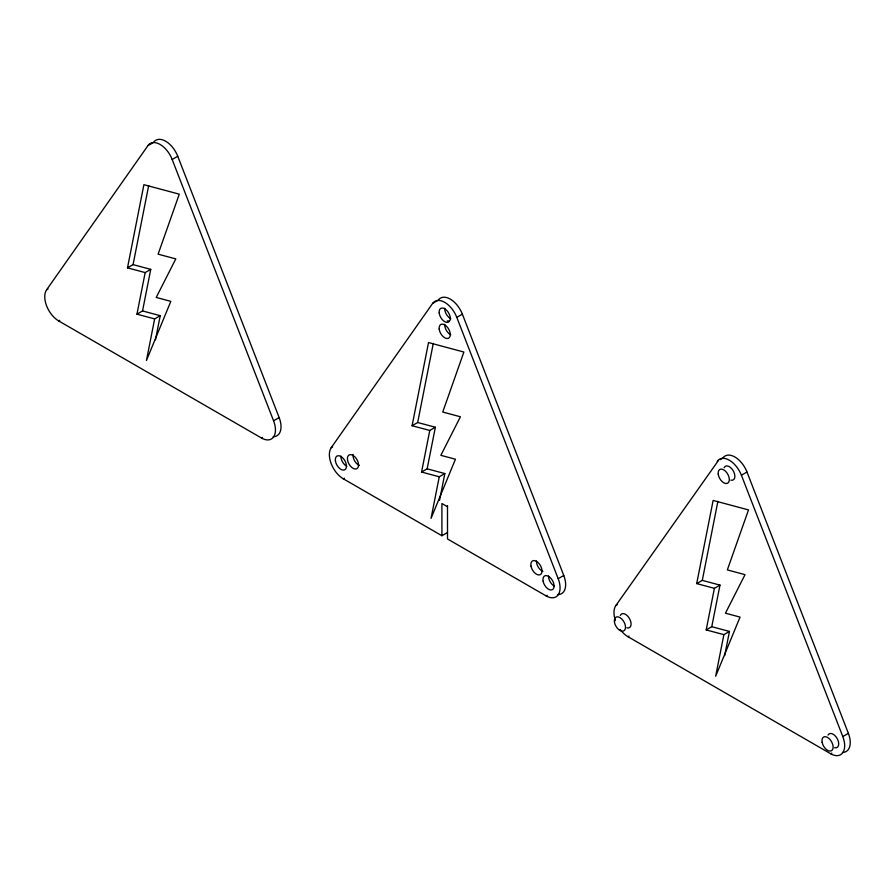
<?xml version="1.0" encoding="UTF-8"?>
<svg xmlns="http://www.w3.org/2000/svg" width="895" height="895" viewBox="0 0 895 895"><rect width="100%" height="100%" fill="white"/><g stroke="black" fill="none" stroke-linecap="round" stroke-linejoin="round"><path stroke-width="1.34" d="M145.169 272.583L136.957 314.167L142.54 310.945L150.752 269.361L145.169 272.583L127.482 267.851L143.905 184.683L179.28 194.17L158.113 254.169L175.8 258.901L156.222 297.442L170.822 301.358L146.444 360.495L154.645 318.911L160.227 315.689L155.462 339.831M127.482 267.851L133.064 264.629L148.671 185.556M429.779 430.461L421.567 472.045L427.15 468.823L435.362 427.239L429.779 430.461L412.092 425.729L428.515 342.561L463.89 352.037L442.734 412.047L460.422 416.779L440.843 455.32L455.443 459.224L431.054 518.362L439.255 476.789L444.837 473.567L439.546 500.383M412.092 425.729L417.674 422.507L433.281 343.434M714.389 588.339L706.189 629.923L711.771 626.701L719.972 585.117L714.389 588.339L696.702 583.596L713.125 500.439L748.5 509.915L727.344 569.914L745.032 574.657L725.453 613.187L740.053 617.102L715.664 676.24L723.876 634.656L729.459 631.434L724.681 655.576M696.702 583.596L702.284 580.374L717.902 501.301M262.537 437.409L261.497 438.013L58.701 320.936A19.735 11.389 60 0 1 46.618 289.79L148.011 145.538L150.808 143.927M447.5 532.514L441.917 535.736L343.311 478.803A19.735 11.389 60 0 1 331.228 447.668L432.632 303.416L434.366 302.409M615.424 620.515A19.735 11.389 60 0 1 615.838 605.546L718.282 460.69M151.154 143.726L153.593 142.316A19.735 11.389 60 0 1 177.758 156.267L279.162 417.596A19.735 11.389 60 0 1 273.221 436.693M148.011 145.538A19.735 11.389 60 0 1 172.176 159.489L177.758 156.267M46.618 289.79L48.017 288.984M58.701 320.936L59.752 320.332M435.071 302.007L438.203 300.194A19.735 11.389 60 0 1 462.368 314.145L563.772 575.474A19.735 11.389 60 0 1 557.842 594.571M261.497 438.013A19.735 11.389 60 0 0 273.579 420.818L279.162 417.596M432.632 303.416A19.735 11.389 60 0 1 456.797 317.367L462.368 314.145M331.228 447.668L332.627 446.862M343.311 478.803L344.362 478.198M720.027 459.683L722.824 458.072A19.735 11.389 60 0 1 746.989 472.023L848.382 733.352A19.735 11.389 60 0 1 842.452 752.438M447.5 505.664L447.5 538.958L546.107 595.891A19.735 11.389 60 0 0 558.189 578.696L563.772 575.474M717.242 461.294A19.735 11.389 60 0 1 741.407 475.245L746.989 472.023M546.107 595.891L547.147 595.287M615.838 605.546L617.237 604.74M620.157 629.465A19.735 11.389 60 0 0 627.921 636.681L628.972 636.076M627.921 636.681L830.717 753.758A19.735 11.389 60 0 0 842.799 736.574L848.382 733.352M830.717 753.758L831.768 753.154M133.064 264.629L150.752 269.361M142.54 310.945L160.227 315.689M136.957 314.167L154.645 318.911M417.674 422.507L435.362 427.239M427.15 468.823L444.837 473.567M421.567 472.045L439.255 476.789M702.284 580.374L719.972 585.117M711.771 626.701L729.459 631.434M706.189 629.923L723.876 634.656M447.5 506.738L441.917 503.516L441.917 535.736M741.407 475.245L842.799 736.574M456.797 317.367L558.189 578.696M172.176 159.489L273.579 420.818M828.065 735.03A7.887 4.553 60 0 1 837.407 738.979A7.887 4.553 60 0 1 834.576 747.717M620.302 615.48A7.887 4.553 60 0 1 629.688 618.926A7.887 4.553 60 0 1 626.858 627.82M724.133 467.727A7.887 4.553 60 0 1 733.452 471.162A7.887 4.553 60 0 1 730.857 480.179M542.896 571.402A7.887 4.553 60 0 1 536.441 561.008M359.376 465.456A7.887 4.553 60 0 1 353.055 454.414M450.789 334.819A7.887 4.553 60 0 1 444.737 324.326M447.231 320.958A7.887 4.553 60 0 1 448.753 321.025M554.408 586.169A7.887 4.553 60 0 1 548.523 576.044M346.734 466.273A7.887 4.553 60 0 1 340.906 456.114M450.789 318.709A7.887 4.553 60 0 1 444.737 308.216M822.136 742.313A7.887 4.553 60 0 0 831.433 750.748A7.887 4.553 60 0 0 829.094 738.576A7.887 4.553 60 0 0 822.136 742.313M614.44 622.014A7.887 4.553 60 0 0 623.558 631.009A7.887 4.553 60 0 0 621.79 619.016A7.887 4.553 60 0 0 614.44 622.014M718.226 474.16A7.887 4.553 60 0 0 727.255 483.356A7.887 4.553 60 0 0 725.733 471.452A7.887 4.553 60 0 0 718.226 474.16M531.026 566.188A7.887 4.553 60 0 0 540.323 574.624A7.887 4.553 60 0 0 537.973 562.44A7.887 4.553 60 0 0 531.026 566.188M347.495 459.84A7.887 4.553 60 0 0 356.602 468.823A7.887 4.553 60 0 0 354.845 456.83A7.887 4.553 60 0 0 347.495 459.84M439.199 329.17A7.887 4.553 60 0 0 448.227 338.366A7.887 4.553 60 0 0 446.706 326.462A7.887 4.553 60 0 0 439.199 329.17M335.412 460.914A7.887 4.553 60 0 0 344.519 469.909A7.887 4.553 60 0 0 342.763 457.916A7.887 4.553 60 0 0 335.412 460.914M439.199 313.06A7.887 4.553 60 0 0 448.227 322.256A7.887 4.553 60 0 0 446.706 310.352A7.887 4.553 60 0 0 439.199 313.06M543.108 581.224A7.887 4.553 60 0 0 552.405 589.66A7.887 4.553 60 0 0 550.056 577.476A7.887 4.553 60 0 0 543.108 581.224"/></g></svg>
